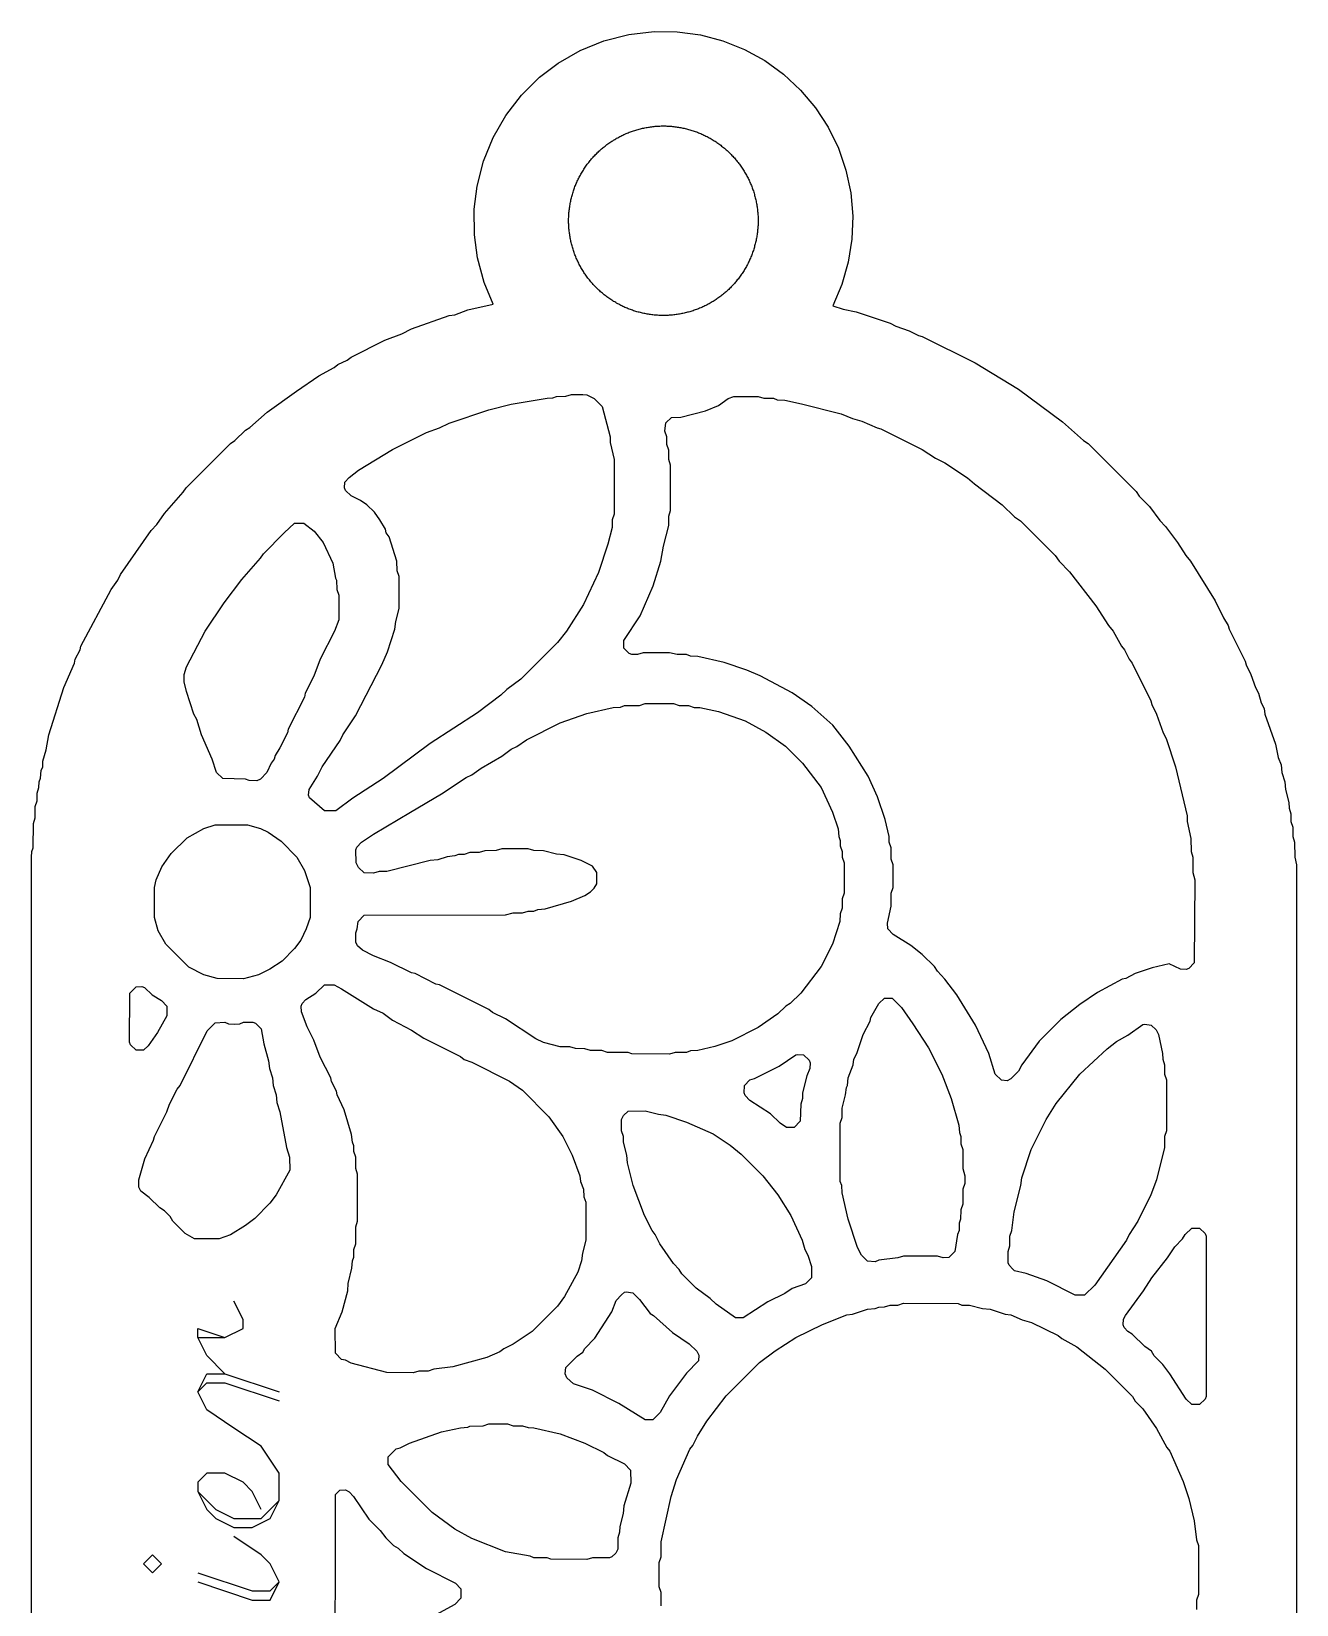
# Model space of a CAD drawing. Header units: millimetres. Extents: x -20 to 20, y -58 to 62.
# Drawn here: x -20.03 to 20.03, y 12.34 to 62.15 of the extents above; entities that cross this region are included whole.
import ezdxf

# ---------------------------------------------------------------- set-up
doc = ezdxf.new("R2010")
doc.units = ezdxf.units.MM
for name, color, linetype in [('cut', 7, 'Continuous'), ('engrave', 7, 'Continuous'), ('outline', 7, 'Continuous')]:
    doc.layers.add(name, color=color, linetype=linetype)

msp = doc.modelspace()

# ---------------------------------------------------------------- linework, layer by layer
at = {"layer": 'cut'}
for points in [[(2.98, 56.157), (2.98, 56.12), (2.979, 56.083), (2.978, 56.046), (2.977, 56.009), (2.975, 55.973), (2.972, 55.936), (2.969, 55.899), (2.966, 55.863), (2.962, 55.826), (2.958, 55.789), (2.953, 55.753), (2.948, 55.717), (2.942, 55.68), (2.936, 55.644), (2.929, 55.608), (2.923, 55.571), (2.915, 55.535), (2.907, 55.499), (2.899, 55.464), (2.89, 55.428), (2.881, 55.392), (2.871, 55.357), (2.861, 55.321), (2.851, 55.286), (2.84, 55.251), (2.829, 55.216), (2.817, 55.181), (2.805, 55.146), (2.792, 55.111), (2.779, 55.077), (2.766, 55.043), (2.752, 55.009), (2.738, 54.975), (2.723, 54.941), (2.708, 54.907), (2.692, 54.874), (2.676, 54.841), (2.66, 54.808), (2.643, 54.775), (2.626, 54.743), (2.608, 54.71), (2.59, 54.678), (2.572, 54.646), (2.553, 54.614), (2.534, 54.583), (2.515, 54.552), (2.495, 54.521), (2.475, 54.49), (2.454, 54.46), (2.433, 54.429), (2.412, 54.399), (2.39, 54.37), (2.368, 54.34), (2.345, 54.311), (2.322, 54.282), (2.299, 54.254), (2.276, 54.225), (2.252, 54.197), (2.228, 54.169), (2.203, 54.142), (2.178, 54.115), (2.153, 54.088), (2.127, 54.062), (2.101, 54.035), (2.075, 54.01), (2.049, 53.984), (2.022, 53.959), (1.995, 53.934), (1.967, 53.909), (1.94, 53.885), (1.912, 53.861), (1.883, 53.838), (1.855, 53.814), (1.826, 53.792), (1.797, 53.769), (1.767, 53.747), (1.738, 53.725), (1.708, 53.704), (1.677, 53.683), (1.647, 53.662), (1.616, 53.642), (1.585, 53.622), (1.554, 53.603), (1.522, 53.584), (1.491, 53.565), (1.459, 53.546), (1.427, 53.528), (1.394, 53.511), (1.362, 53.494), (1.329, 53.477), (1.296, 53.461), (1.263, 53.445), (1.229, 53.429), (1.196, 53.414), (1.162, 53.399), (1.128, 53.385), (1.094, 53.371), (1.06, 53.358), (1.025, 53.345), (0.991, 53.332), (0.956, 53.32), (0.921, 53.308), (0.886, 53.297), (0.851, 53.286), (0.816, 53.275), (0.78, 53.265), (0.745, 53.256), (0.709, 53.247), (0.673, 53.238), (0.637, 53.23), (0.601, 53.222), (0.565, 53.214), (0.529, 53.207), (0.493, 53.201), (0.457, 53.195), (0.42, 53.189), (0.384, 53.184), (0.347, 53.179), (0.311, 53.175), (0.274, 53.171), (0.238, 53.168), (0.201, 53.165), (0.164, 53.162), (0.127, 53.16), (0.091, 53.159), (0.054, 53.158), (0.017, 53.157), (-0.02, 53.157), (-0.057, 53.157), (-0.093, 53.158), (-0.13, 53.159), (-0.167, 53.16), (-0.204, 53.162), (-0.241, 53.165), (-0.277, 53.168), (-0.314, 53.171), (-0.351, 53.175), (-0.387, 53.179), (-0.424, 53.184), (-0.46, 53.189), (-0.496, 53.195), (-0.533, 53.201), (-0.569, 53.207), (-0.605, 53.214), (-0.641, 53.222), (-0.677, 53.23), (-0.713, 53.238), (-0.749, 53.247), (-0.784, 53.256), (-0.82, 53.265), (-0.855, 53.275), (-0.891, 53.286), (-0.926, 53.297), (-0.961, 53.308), (-0.996, 53.32), (-1.031, 53.332), (-1.065, 53.345), (-1.1, 53.358), (-1.134, 53.371), (-1.168, 53.385), (-1.202, 53.399), (-1.236, 53.414), (-1.269, 53.429), (-1.303, 53.445), (-1.336, 53.461), (-1.369, 53.477), (-1.401, 53.494), (-1.434, 53.511), (-1.466, 53.528), (-1.499, 53.546), (-1.53, 53.565), (-1.562, 53.584), (-1.594, 53.603), (-1.625, 53.622), (-1.656, 53.642), (-1.687, 53.662), (-1.717, 53.683), (-1.747, 53.704), (-1.777, 53.725), (-1.807, 53.747), (-1.836, 53.769), (-1.866, 53.792), (-1.894, 53.814), (-1.923, 53.838), (-1.951, 53.861), (-1.979, 53.885), (-2.007, 53.909), (-2.035, 53.934), (-2.062, 53.959), (-2.088, 53.984), (-2.115, 54.01), (-2.141, 54.035), (-2.167, 54.062), (-2.193, 54.088), (-2.218, 54.115), (-2.243, 54.142), (-2.267, 54.169), (-2.291, 54.197), (-2.315, 54.225), (-2.339, 54.254), (-2.362, 54.282), (-2.385, 54.311), (-2.407, 54.34), (-2.429, 54.37), (-2.451, 54.399), (-2.473, 54.429), (-2.494, 54.46), (-2.514, 54.49), (-2.535, 54.521), (-2.554, 54.552), (-2.574, 54.583), (-2.593, 54.614), (-2.612, 54.646), (-2.63, 54.678), (-2.648, 54.71), (-2.666, 54.743), (-2.683, 54.775), (-2.7, 54.808), (-2.716, 54.841), (-2.732, 54.874), (-2.747, 54.907), (-2.762, 54.941), (-2.777, 54.975), (-2.791, 55.009), (-2.805, 55.043), (-2.819, 55.077), (-2.832, 55.111), (-2.844, 55.146), (-2.857, 55.181), (-2.868, 55.216), (-2.88, 55.251), (-2.891, 55.286), (-2.901, 55.321), (-2.911, 55.357), (-2.921, 55.392), (-2.93, 55.428), (-2.939, 55.464), (-2.947, 55.499), (-2.955, 55.535), (-2.962, 55.571), (-2.969, 55.608), (-2.976, 55.644), (-2.982, 55.68), (-2.987, 55.717), (-2.993, 55.753), (-2.997, 55.789), (-3.002, 55.826), (-3.005, 55.863), (-3.009, 55.899), (-3.012, 55.936), (-3.014, 55.973), (-3.016, 56.009), (-3.018, 56.046), (-3.019, 56.083), (-3.02, 56.12), (-3.02, 56.157), (-3.02, 56.194), (-3.019, 56.23), (-3.018, 56.267), (-3.016, 56.304), (-3.014, 56.341), (-3.012, 56.377), (-3.009, 56.414), (-3.005, 56.451), (-3.002, 56.487), (-2.997, 56.524), (-2.993, 56.56), (-2.987, 56.597), (-2.982, 56.633), (-2.976, 56.67), (-2.969, 56.706), (-2.962, 56.742), (-2.955, 56.778), (-2.947, 56.814), (-2.939, 56.85), (-2.93, 56.886), (-2.921, 56.921), (-2.911, 56.957), (-2.901, 56.992), (-2.891, 57.028), (-2.88, 57.063), (-2.868, 57.098), (-2.857, 57.133), (-2.844, 57.167), (-2.832, 57.202), (-2.819, 57.236), (-2.805, 57.271), (-2.791, 57.305), (-2.777, 57.339), (-2.762, 57.372), (-2.747, 57.406), (-2.732, 57.439), (-2.716, 57.473), (-2.7, 57.506), (-2.683, 57.538), (-2.666, 57.571), (-2.648, 57.603), (-2.63, 57.635), (-2.612, 57.667), (-2.593, 57.699), (-2.574, 57.73), (-2.554, 57.762), (-2.535, 57.793), (-2.514, 57.823), (-2.494, 57.854), (-2.473, 57.884), (-2.451, 57.914), (-2.429, 57.944), (-2.407, 57.973), (-2.385, 58.002), (-2.362, 58.031), (-2.339, 58.06), (-2.315, 58.088), (-2.291, 58.116), (-2.267, 58.144), (-2.243, 58.171), (-2.218, 58.199), (-2.193, 58.225), (-2.167, 58.252), (-2.141, 58.278), (-2.115, 58.304), (-2.088, 58.329), (-2.062, 58.355), (-2.035, 58.38), (-2.007, 58.404), (-1.979, 58.428), (-1.951, 58.452), (-1.923, 58.476), (-1.894, 58.499), (-1.866, 58.522), (-1.836, 58.544), (-1.807, 58.566), (-1.777, 58.588), (-1.747, 58.609), (-1.717, 58.63), (-1.687, 58.651), (-1.656, 58.671), (-1.625, 58.691), (-1.594, 58.711), (-1.562, 58.73), (-1.53, 58.749), (-1.499, 58.767), (-1.466, 58.785), (-1.434, 58.802), (-1.401, 58.82), (-1.369, 58.836), (-1.336, 58.853), (-1.303, 58.869), (-1.269, 58.884), (-1.236, 58.899), (-1.202, 58.914), (-1.168, 58.928), (-1.134, 58.942), (-1.1, 58.956), (-1.065, 58.969), (-1.031, 58.981), (-0.996, 58.994), (-0.961, 59.005), (-0.926, 59.017), (-0.891, 59.028), (-0.855, 59.038), (-0.82, 59.048), (-0.784, 59.058), (-0.749, 59.067), (-0.713, 59.076), (-0.677, 59.084), (-0.641, 59.092), (-0.605, 59.099), (-0.569, 59.106), (-0.533, 59.113), (-0.496, 59.119), (-0.46, 59.124), (-0.424, 59.129), (-0.387, 59.134), (-0.351, 59.138), (-0.314, 59.142), (-0.277, 59.146), (-0.241, 59.149), (-0.204, 59.151), (-0.167, 59.153), (-0.13, 59.155), (-0.093, 59.156), (-0.057, 59.156), (-0.02, 59.157), (0.017, 59.156), (0.054, 59.156), (0.091, 59.155), (0.127, 59.153), (0.164, 59.151), (0.201, 59.149), (0.238, 59.146), (0.274, 59.142), (0.311, 59.138), (0.347, 59.134), (0.384, 59.129), (0.42, 59.124), (0.457, 59.119), (0.493, 59.113), (0.529, 59.106), (0.565, 59.099), (0.601, 59.092), (0.637, 59.084), (0.673, 59.076), (0.709, 59.067), (0.745, 59.058), (0.78, 59.048), (0.816, 59.038), (0.851, 59.028), (0.886, 59.017), (0.921, 59.005), (0.956, 58.994), (0.991, 58.981), (1.025, 58.969), (1.06, 58.956), (1.094, 58.942), (1.128, 58.928), (1.162, 58.914), (1.196, 58.899), (1.229, 58.884), (1.263, 58.869), (1.296, 58.853), (1.329, 58.836), (1.362, 58.82), (1.394, 58.802), (1.427, 58.785), (1.459, 58.767), (1.491, 58.749), (1.522, 58.73), (1.554, 58.711), (1.585, 58.691), (1.616, 58.671), (1.647, 58.651), (1.677, 58.63), (1.708, 58.609), (1.738, 58.588), (1.767, 58.566), (1.797, 58.544), (1.826, 58.522), (1.855, 58.499), (1.883, 58.476), (1.912, 58.452), (1.94, 58.428), (1.967, 58.404), (1.995, 58.38), (2.022, 58.355), (2.049, 58.329), (2.075, 58.304), (2.101, 58.278), (2.127, 58.252), (2.153, 58.225), (2.178, 58.199), (2.203, 58.171), (2.228, 58.144), (2.252, 58.116), (2.276, 58.088), (2.299, 58.06), (2.322, 58.031), (2.345, 58.002), (2.368, 57.973), (2.39, 57.944), (2.412, 57.914), (2.433, 57.884), (2.454, 57.854), (2.475, 57.823), (2.495, 57.793), (2.515, 57.762), (2.534, 57.73), (2.553, 57.699), (2.572, 57.667), (2.59, 57.635), (2.608, 57.603), (2.626, 57.571), (2.643, 57.538), (2.66, 57.506), (2.676, 57.473), (2.692, 57.439), (2.708, 57.406), (2.723, 57.372), (2.738, 57.339), (2.752, 57.305), (2.766, 57.271), (2.779, 57.236), (2.792, 57.202), (2.805, 57.167), (2.817, 57.133), (2.829, 57.098), (2.84, 57.063), (2.851, 57.028), (2.861, 56.992), (2.871, 56.957), (2.881, 56.921), (2.89, 56.886), (2.899, 56.85), (2.907, 56.814), (2.915, 56.778), (2.923, 56.742), (2.929, 56.706), (2.936, 56.67), (2.942, 56.633), (2.948, 56.597), (2.953, 56.56), (2.958, 56.524), (2.962, 56.487), (2.966, 56.451), (2.969, 56.414), (2.972, 56.377), (2.975, 56.341), (2.977, 56.304), (2.978, 56.267), (2.979, 56.23), (2.98, 56.194)], [(-10.746, 37.476), (-11.224, 37.887), (-11.253, 37.97), (-11.241, 38.149), (-10.967, 38.567), (-10.824, 38.866), (-10.251, 39.701), (-10.167, 39.881), (-9.773, 40.478), (-8.937, 42.09), (-8.759, 42.507), (-8.52, 43.224), (-8.495, 43.463), (-8.389, 43.881), (-8.389, 44.896), (-8.447, 45.075), (-8.46, 45.373), (-8.7, 46.149), (-8.793, 46.269), (-8.819, 46.388), (-8.997, 46.687), (-9.165, 46.925), (-9.409, 47.164), (-9.612, 47.301), (-9.91, 47.445), (-10.09, 47.618), (-10.118, 47.701), (-10.106, 47.881), (-9.97, 48.029), (-9.672, 48.256), (-8.597, 48.913), (-7.522, 49.45), (-7.104, 49.595), (-6.806, 49.749), (-5.552, 50.166), (-4.836, 50.346), (-3.701, 50.537), (-3.522, 50.55), (-3.403, 50.596), (-3.104, 50.598), (-2.925, 50.656), (-2.567, 50.657), (-2.448, 50.644), (-2.209, 50.525), (-1.953, 50.269), (-1.702, 49.313), (-1.701, 49.134), (-1.583, 48.597), (-1.583, 46.866), (-1.641, 46.687), (-1.643, 46.448), (-1.774, 45.91), (-2.072, 45.015), (-2.55, 44), (-3.087, 43.164), (-3.374, 42.806), (-4.537, 41.642), (-4.979, 41.313), (-5.17, 41.134), (-5.91, 40.579), (-7.403, 39.6), (-8.896, 38.49), (-9.851, 37.868), (-10.388, 37.476), (-10.746, 37.476)], [(10.687, 28.939), (10.491, 29.134), (10.286, 29.791), (9.868, 30.687), (9.271, 31.642), (8.896, 32.144), (8.657, 32.394), (8.567, 32.537), (8.179, 32.925), (7.821, 33.212), (7.259, 33.552), (7.088, 33.731), (7.076, 33.91), (7.193, 34.448), (7.195, 34.866), (7.253, 35.045), (7.253, 35.761), (7.195, 35.94), (7.193, 36.299), (7.135, 36.478), (7.133, 36.657), (7.002, 37.194), (6.764, 37.91), (6.465, 38.567), (5.868, 39.522), (5.343, 40.179), (4.681, 40.776), (4.06, 41.212), (3.045, 41.75), (2.627, 41.928), (1.91, 42.166), (1.075, 42.357), (0.836, 42.371), (0.716, 42.417), (0.418, 42.419), (0.179, 42.478), (-0.657, 42.477), (-0.836, 42.419), (-1.015, 42.419), (-1.098, 42.448), (-1.27, 42.627), (-1.27, 42.866), (-0.758, 43.642), (-0.341, 44.597), (-0.102, 45.373), (-0.017, 45.851), (0.148, 46.507), (0.15, 46.806), (0.208, 46.985), (0.208, 48.418), (0.15, 48.597), (0.148, 48.896), (0.091, 49.075), (0.089, 49.313), (0.031, 49.493), (0.06, 49.755), (0.239, 49.927), (0.537, 49.941), (1.313, 50.132), (1.731, 50.311), (2.03, 50.525), (2.209, 50.596), (2.985, 50.596), (3.164, 50.538), (3.463, 50.536), (3.582, 50.49), (3.821, 50.477), (4.358, 50.358), (5.612, 50.047), (5.97, 49.893), (6.269, 49.808), (6.746, 49.595), (6.866, 49.569), (8.179, 48.913), (8.597, 48.639), (8.896, 48.495), (9.612, 48.018), (9.827, 47.821), (10.711, 47.164), (11.104, 46.777), (11.284, 46.656), (12.388, 45.552), (12.508, 45.373), (12.836, 45.039), (13.672, 43.965), (14.072, 43.343), (14.227, 43.164), (14.49, 42.687), (14.585, 42.567), (14.729, 42.269), (14.824, 42.149), (15.42, 40.955), (15.445, 40.836), (15.599, 40.537), (15.804, 39.94), (15.898, 39.761), (16.196, 38.866), (16.566, 37.313), (16.568, 37.134), (16.686, 36.597), (16.688, 36.179), (16.745, 36), (16.747, 35.522), (16.806, 35.284), (16.793, 32.657), (16.621, 32.478), (16.537, 32.449), (16.358, 32.46), (16, 32.625), (15.463, 32.495), (14.925, 32.316), (14.627, 32.162), (14.507, 32.137), (13.731, 31.719), (13.17, 31.343), (12.567, 30.866), (11.881, 30.173), (11.326, 29.433), (11.224, 29.229), (10.985, 28.986), (10.866, 28.926), (10.687, 28.939)], [(-13.134, 38.431), (-13.254, 38.477), (-13.97, 38.491), (-14.167, 38.687), (-14.311, 39.104), (-14.644, 39.881), (-14.789, 40.358), (-14.883, 40.537), (-15.122, 41.254), (-15.193, 41.552), (-15.193, 41.791), (-15.122, 42.03), (-14.525, 43.164), (-13.928, 44.06), (-13.373, 44.8), (-12.776, 45.468), (-12.686, 45.612), (-12.03, 46.269), (-11.701, 46.584), (-11.403, 46.584), (-11.075, 46.328), (-10.788, 45.97), (-10.49, 45.313), (-10.405, 44.836), (-10.371, 44.776), (-10.357, 44.478), (-10.299, 44.299), (-10.299, 43.522), (-10.431, 43.164), (-10.883, 42.269), (-11.087, 41.731), (-11.361, 41.194), (-11.386, 41.075), (-11.898, 40.06), (-11.923, 39.94), (-12.161, 39.463), (-12.315, 39.224), (-12.341, 39.104), (-12.436, 38.985), (-12.579, 38.687), (-12.776, 38.478), (-12.896, 38.419), (-13.134, 38.431)], [(-1.015, 29.774), (-1.134, 29.82), (-1.791, 29.822), (-1.97, 29.88), (-2.328, 29.882), (-2.507, 29.939), (-2.806, 29.941), (-2.985, 29.999), (-3.284, 30.001), (-3.821, 30.132), (-4.06, 30.251), (-5.015, 30.883), (-5.433, 31.087), (-5.552, 31.182), (-7.104, 31.958), (-7.224, 31.983), (-7.881, 32.316), (-8, 32.341), (-8.657, 32.674), (-9.194, 32.878), (-9.552, 33.057), (-9.701, 33.194), (-9.76, 33.313), (-9.76, 33.612), (-9.714, 33.731), (-9.688, 33.97), (-9.493, 34.166), (-5.015, 34.179), (-4.776, 34.238), (-4.478, 34.24), (-4.299, 34.298), (-4.119, 34.299), (-4, 34.346), (-3.761, 34.371), (-2.925, 34.61), (-2.507, 34.788), (-2.328, 34.908), (-2.209, 35.021), (-2.132, 35.164), (-2.132, 35.522), (-2.269, 35.719), (-2.627, 35.898), (-3.164, 36.077), (-3.403, 36.102), (-3.821, 36.208), (-4.119, 36.21), (-4.299, 36.268), (-5.134, 36.268), (-5.313, 36.21), (-5.672, 36.208), (-5.851, 36.15), (-6.149, 36.148), (-6.328, 36.091), (-6.507, 36.089), (-6.627, 36.042), (-6.866, 36.017), (-7.164, 35.923), (-7.403, 35.898), (-8.776, 35.553), (-9.015, 35.551), (-9.194, 35.494), (-9.493, 35.506), (-9.672, 35.677), (-9.749, 35.821), (-9.76, 36.239), (-9.731, 36.322), (-9.576, 36.478), (-9.194, 36.734), (-8.024, 37.433), (-7.045, 38.012), (-6.269, 38.525), (-6.09, 38.609), (-5.791, 38.824), (-5.134, 39.206), (-4.836, 39.421), (-4.657, 39.505), (-4.358, 39.719), (-3.284, 40.257), (-2.448, 40.555), (-1.612, 40.745), (-1.373, 40.759), (-1.254, 40.805), (-0.776, 40.807), (-0.597, 40.865), (0.299, 40.865), (0.478, 40.807), (0.776, 40.805), (0.955, 40.747), (1.134, 40.745), (1.731, 40.614), (2.567, 40.316), (3.224, 39.958), (3.845, 39.522), (4.388, 38.985), (4.973, 38.209), (5.331, 37.433), (5.51, 36.896), (5.535, 36.657), (5.581, 36.537), (5.583, 36.358), (5.641, 36.179), (5.643, 36), (5.701, 35.821), (5.701, 34.866), (5.643, 34.687), (5.641, 34.388), (5.583, 34.209), (5.569, 33.97), (5.331, 33.254), (4.973, 32.537), (4.328, 31.701), (4, 31.374), (3.856, 31.284), (3.606, 31.045), (2.985, 30.609), (2.149, 30.192), (1.612, 30.013), (1.075, 29.882), (0.836, 29.868), (0.716, 29.822), (0.358, 29.82), (0.179, 29.762), (-1.015, 29.774)], [(-14.149, 32.162), (-14.567, 32.281), (-15.045, 32.52), (-15.779, 33.254), (-16.017, 33.672), (-16.137, 34.09), (-16.137, 35.045), (-16.077, 35.284), (-15.898, 35.701), (-15.611, 36.119), (-15.104, 36.615), (-14.567, 36.913), (-14.209, 37.032), (-13.194, 37.032), (-12.776, 36.913), (-12.537, 36.794), (-12.119, 36.507), (-11.624, 36), (-11.386, 35.582), (-11.207, 35.045), (-11.207, 34.09), (-11.326, 33.731), (-11.505, 33.373), (-11.701, 33.11), (-12.095, 32.716), (-12.478, 32.46), (-12.836, 32.281), (-13.313, 32.15), (-14.149, 32.162)], [(-16.716, 29.894), (-16.896, 30.066), (-16.924, 30.149), (-16.912, 31.701), (-16.716, 31.897), (-16.537, 31.909), (-16.454, 31.881), (-16.203, 31.642), (-15.916, 31.463), (-15.744, 31.284), (-15.744, 30.985), (-16.042, 30.448), (-16.329, 30.03), (-16.478, 29.894), (-16.716, 29.894)], [(-8.776, 19.684), (-9.91, 19.983), (-10.09, 20.077), (-10.209, 20.103), (-10.405, 20.299), (-10.417, 21.075), (-10.192, 21.612), (-10.013, 22.269), (-9.999, 22.507), (-9.882, 22.985), (-9.868, 23.224), (-9.822, 23.343), (-9.82, 23.582), (-9.762, 23.761), (-9.76, 24.299), (-9.702, 24.478), (-9.702, 25.97), (-9.76, 26.149), (-9.762, 26.507), (-9.82, 26.687), (-9.822, 26.866), (-9.868, 26.985), (-9.893, 27.224), (-10.132, 28), (-10.346, 28.478), (-10.371, 28.597), (-10.525, 28.896), (-10.55, 29.015), (-10.883, 29.672), (-11.087, 30.209), (-11.301, 30.627), (-11.48, 31.104), (-11.492, 31.284), (-11.463, 31.367), (-11.343, 31.492), (-11.021, 31.701), (-10.746, 31.957), (-10.448, 31.958), (-10.209, 31.839), (-9.194, 31.206), (-8.896, 31.062), (-8.597, 30.848), (-8, 30.525), (-7.606, 30.269), (-6.448, 29.689), (-6.328, 29.594), (-6.09, 29.51), (-4.896, 28.913), (-4.478, 28.626), (-3.642, 27.785), (-3.206, 27.164), (-2.908, 26.567), (-2.669, 25.91), (-2.644, 25.731), (-2.55, 25.493), (-2.536, 25.254), (-2.479, 25.075), (-2.479, 23.881), (-2.584, 23.463), (-2.61, 23.224), (-2.729, 22.866), (-3.147, 22.09), (-3.374, 21.791), (-4.179, 20.986), (-4.776, 20.579), (-5.075, 20.436), (-5.194, 20.341), (-5.612, 20.162), (-6.687, 19.863), (-7.284, 19.79), (-7.463, 19.732), (-7.761, 19.73), (-7.94, 19.673), (-8.776, 19.684)], [(6.448, 23.207), (6.251, 23.403), (6.132, 23.642), (5.834, 24.537), (5.643, 25.373), (5.629, 25.612), (5.583, 25.731), (5.583, 27.582), (5.641, 27.761), (5.643, 28.06), (5.749, 28.478), (5.774, 28.716), (5.808, 28.776), (5.834, 29.015), (5.987, 29.433), (6.013, 29.612), (6.107, 29.791), (6.311, 30.388), (6.525, 30.806), (6.55, 30.925), (6.806, 31.368), (6.985, 31.539), (7.224, 31.539), (7.522, 31.248), (7.881, 30.722), (8.376, 29.97), (8.793, 29.134), (9.092, 28.358), (9.331, 27.522), (9.356, 27.284), (9.402, 27.164), (9.404, 26.925), (9.462, 26.746), (9.464, 26.149), (9.522, 25.91), (9.521, 25.672), (9.464, 25.493), (9.462, 25.015), (9.404, 24.836), (9.39, 24.537), (9.344, 24.418), (9.342, 24.179), (9.296, 24.06), (9.211, 23.522), (9.015, 23.327), (8.836, 23.314), (8.657, 23.372), (7.582, 23.372), (7.403, 23.314), (6.806, 23.241), (6.687, 23.195), (6.448, 23.207)], [(-14.866, 23.923), (-15.164, 24.09), (-15.552, 24.478), (-15.642, 24.621), (-15.821, 24.806), (-15.965, 24.896), (-16.299, 25.223), (-16.567, 25.433), (-16.626, 25.552), (-16.626, 25.791), (-16.435, 26.448), (-16.162, 27.045), (-16.137, 27.164), (-15.744, 27.94), (-15.66, 28.179), (-15.421, 28.657), (-15.326, 28.776), (-14.465, 30.507), (-14.209, 30.763), (-13.91, 30.775), (-13.791, 30.729), (-13.612, 30.716), (-13.433, 30.729), (-13.313, 30.775), (-13.015, 30.775), (-12.932, 30.746), (-12.759, 30.567), (-12.674, 30.09), (-12.52, 29.552), (-12.495, 29.313), (-12.401, 29.015), (-12.375, 28.776), (-12.281, 28.478), (-12.256, 28.239), (-12.162, 27.94), (-11.958, 26.806), (-11.863, 26.507), (-11.852, 26.09), (-12.281, 25.313), (-12.478, 25.05), (-12.955, 24.568), (-13.254, 24.341), (-13.731, 24.043), (-14.09, 23.923), (-14.866, 23.923)], [(13.015, 22.132), (12.119, 22.584), (11.463, 22.823), (11.104, 22.909), (11.045, 22.956), (10.925, 23.081), (10.897, 23.164), (10.897, 23.522), (10.954, 23.701), (10.956, 24), (11.014, 24.179), (11.087, 24.776), (11.301, 25.612), (11.326, 25.851), (11.625, 26.746), (12.102, 27.701), (12.418, 28.203), (13.165, 29.134), (14.03, 29.94), (14.328, 30.167), (14.687, 30.37), (15.164, 30.703), (15.224, 30.715), (15.427, 30.687), (15.582, 30.532), (15.659, 30.388), (15.79, 29.791), (15.792, 29.612), (15.85, 29.433), (15.852, 29.134), (15.909, 28.955), (15.909, 27.343), (15.852, 27.164), (15.85, 26.806), (15.599, 25.791), (15.42, 25.313), (15.003, 24.478), (14.729, 24.06), (14.645, 23.881), (13.641, 22.448), (13.313, 22.133), (13.015, 22.132)], [(3.881, 27.446), (3.677, 27.582), (3.368, 27.881), (2.722, 28.299), (2.567, 28.454), (2.538, 28.537), (2.55, 28.776), (2.723, 28.955), (2.866, 28.998), (3.642, 29.391), (4.179, 29.748), (4.239, 29.76), (4.418, 29.748), (4.597, 29.576), (4.626, 29.493), (4.614, 29.313), (4.52, 29.075), (4.389, 28.537), (4.387, 28.358), (4.329, 28.179), (4.315, 27.642), (4.119, 27.446), (3.881, 27.446)], [(2.269, 21.416), (1.647, 21.851), (1.457, 22.03), (1.015, 22.359), (0.568, 22.806), (0.478, 22.95), (0.299, 23.14), (-0.137, 23.761), (-0.281, 24.06), (-0.376, 24.179), (-0.614, 24.657), (-0.972, 25.612), (-1.152, 26.328), (-1.177, 26.567), (-1.283, 26.985), (-1.285, 27.164), (-1.342, 27.343), (-1.342, 27.701), (-1.283, 27.821), (-1.134, 27.957), (-0.597, 27.969), (-0.179, 27.863), (0.06, 27.838), (0.716, 27.612), (1.552, 27.242), (2.09, 26.883), (2.448, 26.597), (3.134, 25.91), (3.6, 25.313), (4.018, 24.657), (4.375, 23.881), (4.46, 23.582), (4.555, 23.403), (4.674, 23.045), (4.673, 22.687), (4.478, 22.491), (4.06, 22.346), (3.821, 22.191), (3.284, 21.928), (2.507, 21.416), (2.269, 21.416)], [(16.716, 18.67), (16.537, 18.841), (16.018, 19.642), (15.791, 19.94), (15.522, 20.215), (15.432, 20.358), (15.224, 20.508), (14.83, 20.896), (14.687, 20.986), (14.567, 21.111), (14.538, 21.194), (14.55, 21.373), (14.609, 21.493), (15.182, 22.269), (15.445, 22.687), (15.94, 23.319), (16.179, 23.666), (16.418, 23.916), (16.508, 24.06), (16.716, 24.256), (16.955, 24.256), (17.134, 24.083), (17.163, 24), (17.163, 18.925), (17.134, 18.842), (16.955, 18.67), (16.716, 18.67)], [(-0.597, 18.192), (-1.433, 18.705), (-2.269, 19.122), (-2.866, 19.327), (-3.074, 19.522), (-3.133, 19.642), (-3.104, 19.845), (-2.746, 20.208), (-2.567, 20.334), (-2.507, 20.442), (-2.191, 20.776), (-1.654, 21.612), (-1.51, 21.97), (-1.343, 22.149), (-1.254, 22.226), (-1.194, 22.238), (-0.991, 22.209), (-0.776, 21.994), (-0.442, 21.552), (-0.334, 21.493), (0.274, 20.955), (0.8, 20.597), (1.044, 20.358), (1.103, 20.239), (1.091, 20.06), (0.716, 19.666), (0.179, 18.95), (-0.119, 18.424), (-0.358, 18.192), (-0.597, 18.192)], [(-3.582, 13.774), (-3.701, 13.82), (-4.119, 13.822), (-4.239, 13.868), (-5.015, 14.013), (-6.09, 14.431), (-6.627, 14.729), (-7.343, 15.254), (-8.328, 16.239), (-8.733, 16.776), (-8.733, 17.015), (-8.478, 17.27), (-8.358, 17.296), (-8.06, 17.45), (-7.045, 17.808), (-6.448, 17.939), (-6.209, 17.953), (-6.149, 17.987), (-5.731, 18.001), (-5.552, 18.059), (-4.955, 18.059), (-4.776, 18.001), (-4.478, 17.999), (-4.299, 17.941), (-4.119, 17.939), (-3.284, 17.749), (-2.507, 17.45), (-1.91, 17.152), (-1.791, 17.057), (-1.254, 16.794), (-1.058, 16.597), (-1.046, 16.179), (-1.271, 15.463), (-1.296, 15.224), (-1.402, 14.806), (-1.404, 14.627), (-1.462, 14.448), (-1.464, 14.09), (-1.523, 13.97), (-1.648, 13.851), (-1.731, 13.822), (-2.269, 13.82), (-2.448, 13.762), (-3.582, 13.774)]]:
    msp.add_lwpolyline(points, close=True, dxfattribs=at)
for points in [[(-0.089, 12.299), (-0.091, 12.716), (-0.148, 12.896), (-0.148, 13.672), (-0.091, 13.851), (-0.089, 14.328), (0.222, 15.761), (0.401, 16.299), (0.818, 17.254), (0.913, 17.373), (1.057, 17.672), (1.355, 18.149), (1.97, 18.95), (3.021, 20), (3.522, 20.376), (4.179, 20.794), (5.015, 21.211), (5.791, 21.51), (5.97, 21.535), (6.448, 21.689), (6.687, 21.714), (6.806, 21.76), (6.985, 21.762), (7.164, 21.82), (7.403, 21.822), (7.582, 21.88), (9.313, 21.868), (9.433, 21.822), (9.672, 21.82), (10.09, 21.714), (10.328, 21.689), (10.806, 21.535), (10.985, 21.51), (11.343, 21.356), (11.642, 21.271), (12.478, 20.853), (12.597, 20.758), (13.075, 20.495), (13.97, 19.791), (14.835, 18.925), (14.925, 18.782), (15.164, 18.532), (15.6, 17.91), (15.923, 17.313), (16.018, 17.194), (16.435, 16.239), (16.614, 15.701), (16.793, 14.985), (16.867, 14.388), (16.924, 14.209), (16.924, 12.657), (16.867, 12.478), (16.865, 12.179)], [(-10.417, 9.134), (-10.405, 15.821), (-10.269, 15.957), (-10.09, 15.969), (-9.97, 15.91), (-9.833, 15.761), (-9.343, 15.045), (-8.986, 14.687), (-8.806, 14.448), (-8.562, 14.209), (-8.418, 14.119), (-8.239, 13.952), (-7.522, 13.475), (-6.603, 13.015), (-6.431, 12.836), (-6.431, 12.537), (-6.627, 12.341), (-7.224, 12.018)]]:
    msp.add_lwpolyline(points, dxfattribs=at)
at = {"layer": 'engrave'}
for points in [[(-14.764, 20.795), (-13.904, 20.795), (-13.331, 21.082), (-13.331, 21.369), (-13.617, 21.942)], [(-13.904, 19.649), (-14.477, 20.222), (-14.764, 20.795), (-14.764, 21.082), (-13.904, 20.795)], [(-13.617, 17.929), (-14.477, 18.502), (-14.764, 19.076), (-14.477, 19.649), (-13.904, 19.649), (-12.184, 19.076)], [(-14.764, 19.076), (-14.477, 19.362), (-13.904, 19.362), (-12.184, 18.789)], [(-12.757, 15.349), (-13.044, 15.922), (-13.331, 16.209), (-13.904, 16.496), (-14.477, 16.496), (-14.764, 16.209), (-14.764, 15.922), (-14.477, 15.349), (-14.191, 15.062), (-13.617, 14.776), (-13.044, 14.776), (-12.471, 15.062), (-12.184, 15.636), (-12.184, 16.496), (-12.757, 17.356), (-13.617, 17.929)], [(-14.764, 15.922), (-14.191, 15.349), (-13.617, 15.062), (-12.757, 15.062), (-12.184, 15.636)], [(-14.764, 13.056), (-13.044, 12.482), (-12.471, 12.482), (-12.184, 13.056), (-12.471, 13.629), (-12.757, 13.916), (-13.617, 14.489)], [(-16.484, 13.629), (-16.197, 13.342), (-15.911, 13.629), (-16.197, 13.916), (-16.484, 13.629)], [(-14.764, 13.342), (-13.044, 12.769), (-12.471, 12.769), (-12.184, 13.056)]]:
    msp.add_lwpolyline(points, dxfattribs=at)
at = {"layer": 'outline'}
msp.add_lwpolyline([(-20.03, -0.119), (-20.03, 36), (-20.017, 36.179), (-19.971, 36.299), (-19.969, 37.075), (-19.911, 37.254), (-19.909, 37.612), (-19.852, 37.791), (-19.85, 38.03), (-19.792, 38.209), (-19.79, 38.388), (-19.744, 38.507), (-19.719, 38.746), (-19.673, 38.866), (-19.671, 39.045), (-19.565, 39.403), (-19.48, 39.881), (-19.002, 41.373), (-18.669, 42.149), (-18.644, 42.269), (-18.49, 42.567), (-18.465, 42.687), (-17.51, 44.478), (-17.296, 44.776), (-17.212, 44.955), (-16.239, 46.353), (-16.06, 46.543), (-15.821, 46.89), (-15.224, 47.558), (-15.134, 47.701), (-13.731, 49.104), (-13.588, 49.194), (-13.254, 49.522), (-13.11, 49.612), (-12.562, 50.09), (-11.642, 50.764), (-10.925, 51.242), (-10.448, 51.505), (-10.328, 51.6), (-10.03, 51.744), (-9.91, 51.839), (-8.836, 52.375), (-8.299, 52.58), (-8, 52.734), (-6.806, 53.152), (-6.627, 53.177), (-6.209, 53.331), (-5.409, 53.519), (-5.693, 54.205), (-5.905, 54.986), (-6.004, 55.715), (-6.009, 56.525), (-5.918, 57.255), (-5.717, 58.039), (-5.412, 58.788), (-5.009, 59.49), (-4.515, 60.131), (-3.939, 60.7), (-3.353, 61.146), (-2.652, 61.549), (-1.902, 61.854), (-1.118, 62.055), (-0.314, 62.149), (0.422, 62.14), (1.151, 62.041), (1.862, 61.854), (2.545, 61.581), (3.19, 61.226), (3.787, 60.795), (4.326, 60.294), (4.799, 59.731), (5.201, 59.114), (5.523, 58.453), (5.763, 57.757), (5.915, 57.037), (5.978, 56.304), (5.951, 55.569), (5.834, 54.842), (5.629, 54.135), (5.343, 53.466), (5.672, 53.356), (6.09, 53.271), (7.164, 52.913), (7.343, 52.819), (7.761, 52.674), (8.06, 52.52), (8.179, 52.495), (9.851, 51.659), (11.224, 50.824), (12.621, 49.791), (13.289, 49.194), (13.433, 49.104), (14.955, 47.582), (15.045, 47.438), (15.373, 47.104), (15.701, 46.662), (15.881, 46.472), (16.256, 45.97), (16.52, 45.552), (16.674, 45.373), (17.45, 44.119), (17.714, 43.582), (17.868, 43.343), (17.893, 43.224), (18.405, 42.209), (18.431, 42.09), (18.584, 41.791), (18.729, 41.373), (18.823, 41.194), (18.908, 40.896), (19.002, 40.716), (19.028, 40.537), (19.361, 39.582), (19.445, 39.164), (19.54, 38.925), (19.565, 38.687), (19.659, 38.388), (19.684, 38.149), (19.79, 37.731), (19.792, 37.552), (19.85, 37.373), (19.852, 37.134), (19.909, 36.955), (19.911, 36.657), (19.969, 36.478), (19.971, 36), (20.03, 35.761), (20.03, -45.433)], dxfattribs=at)

doc.saveas('drawing.dxf')
